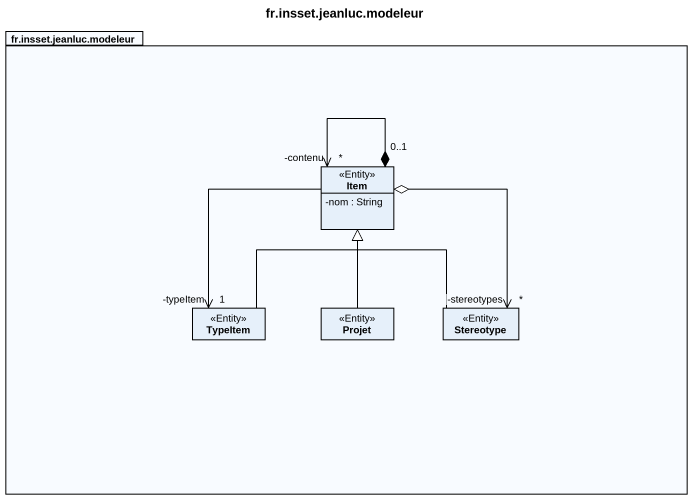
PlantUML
@startuml
title fr.insset.jeanluc.modeleur
hide circle
hide empty members
skinparam classAttributeIconSize 0
package "fr.insset.jeanluc.modeleur" as fr_insset_jeanluc_modeleur {
  class Item <<Entity>> {
    -nom : String
  }
  class TypeItem <<Entity>>
  class Projet <<Entity>>
  class "Stereotype" as Stereotype_ <<Entity>>
}
Item "0..1" *--> "*\n-contenu" Item
Item --> "-typeItem\n1" TypeItem
Item o--> "*\n-stereotypes" Stereotype_
TypeItem -up-|> Item
Projet -up-|> Item
Stereotype_ -up-|> Item
@enduml
